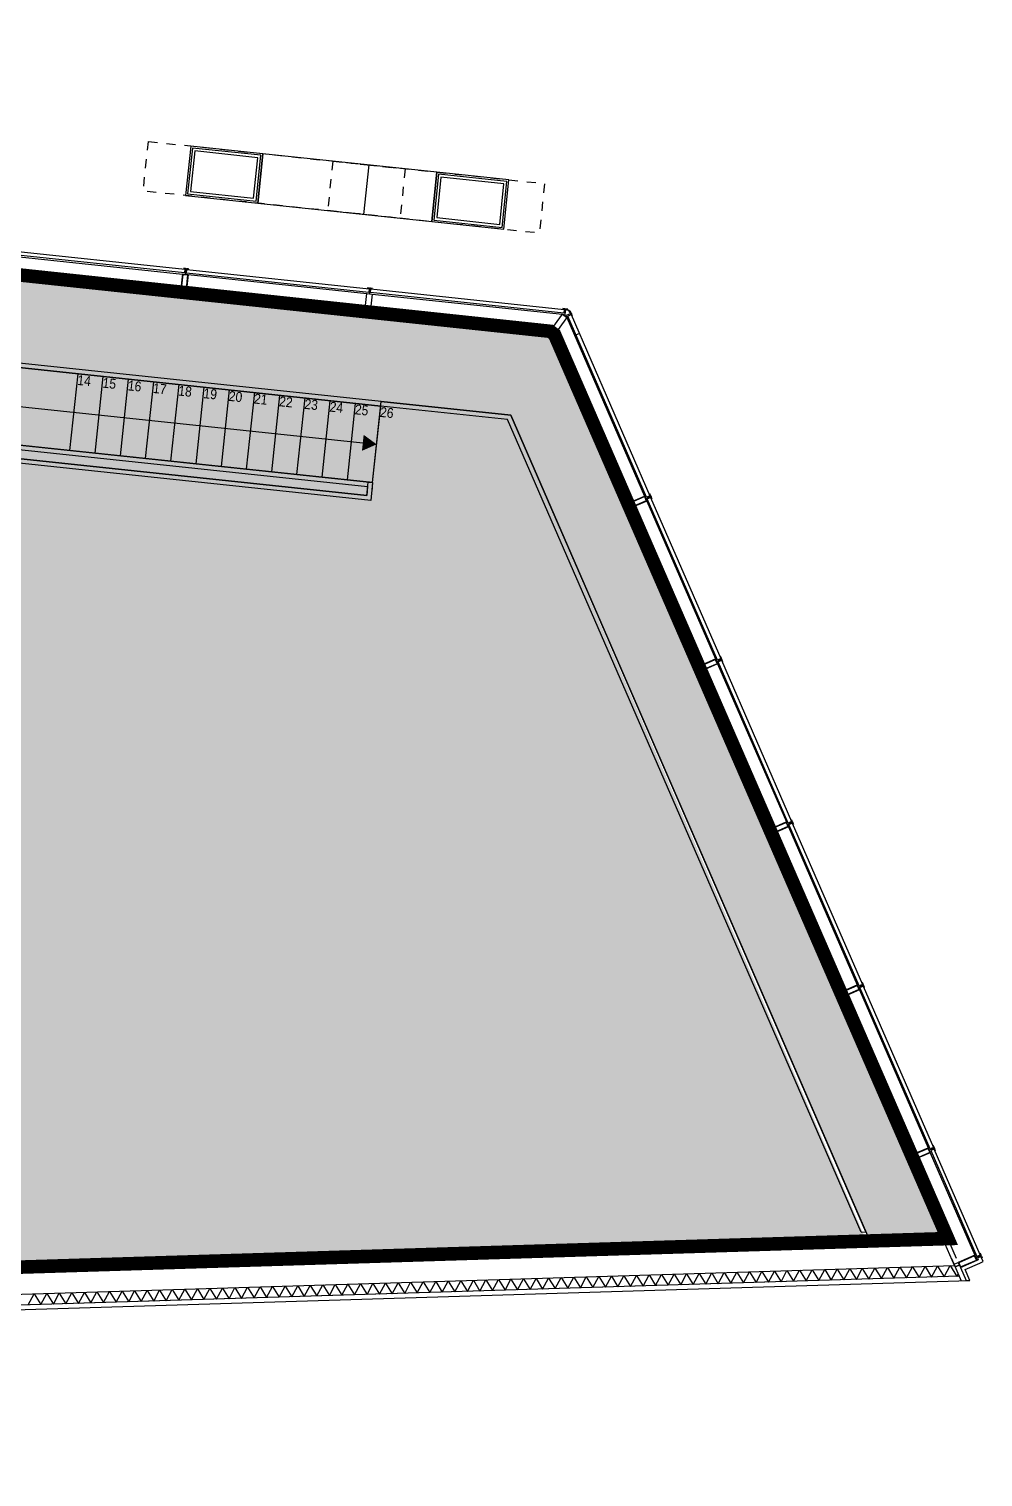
# Model space of a CAD drawing. Header units: metres. Extents: x 603172.4 to 603269.3, y 133210.7 to 133267.1.
# Drawn here: x 603255.56 to 603266.09, y 133248.33 to 133264.32 of the extents above; entities that cross this region are included whole.
import ezdxf

# ---------------------------------------------------------------- set-up
doc = ezdxf.new("R2010")
doc.units = ezdxf.units.M
for name, pattern in [('AXES', [2, 1.25, -0.25, 0.25, -0.25]), ('DGN Style 1', [0.0601, 0.0001, -0.06]), ('DGN Style 2', [0.1, 0.06, -0.04]), ('DGN Style 4', [0.1601, 0.08, -0.04, 0.0001, -0.04])]:
    doc.linetypes.add(name, pattern=pattern)
doc.layers.add('GEX_BAT_Archi', color=251, linetype='Continuous')
for name, color, linetype, true_color in [('GEX_EDS_sdp_1-bureau', 1, 'AXES', 0xff0000), ('GEX_EDS_sdp_2-tremie', 7, 'Continuous', 0xffff7f), ('GEX_EDS_su_loc_social', 7, 'Continuous', 0xf89ba1)]:
    doc.layers.add(name, color=color, linetype=linetype, true_color=true_color)
doc.styles.add('Style-isocp', font='isocp.shx')

# ---------------------------------------------------------------- blocks, each defined once
blk = doc.blocks.new('CBP_SHG_FAC_mur rideau_E')
at = {"layer": 'GEX_BAT_Archi', "linetype": 'Continuous'}
for p, q in [((-0.005, 0.262), (0.006, 0.262)), ((1.952, 0.255), (1.952, 0.215))]:
    blk.add_line(p, q, dxfattribs=at)
at = {"layer": 'GEX_BAT_Archi', "linetype": 'DGN Style 4'}
blk.add_line((0, 0.258), (0, 0.2), dxfattribs=at)
at = {"layer": 'GEX_BAT_Archi', "ltscale": 120}
for p, q in [((0.03, 0.2), (1.932, 0.2)), ((0.03, 0), (1.932, 0))]:
    blk.add_line(p, q, dxfattribs=at)
at = {"layer": 'GEX_BAT_Archi', "ltscale": 120, "flags": 128}
for points in [[(-0.03, 0), (-0.03, 0.2), (0.03, 0.2), (0.03, 0), (-0.03, 0)], [(-0.025, 0.005), (-0.025, 0.195), (0.025, 0.195), (0.025, 0.005), (-0.025, 0.005)]]:
    blk.add_lwpolyline(points, close=True, dxfattribs=at)
at = {"layer": 'GEX_BAT_Archi', "flags": 128}
blk.add_lwpolyline([(0.006, 0.26), (0.006, 0.258), (-0.005, 0.258), (-0.005, 0.26), (-0.005, 0.262), (-0.008, 0.262), (-0.028, 0.262), (-0.028, 0.26), (-0.008, 0.26), (-0.008, 0.258), (-0.008, 0.256), (0.008, 0.256), (0.008, 0.258), (0.008, 0.26), (0.028, 0.26), (0.028, 0.262), (0.008, 0.262), (0.006, 0.262), (0.006, 0.26)], close=True, dxfattribs=at)
at = {"layer": 'GEX_BAT_Archi', "linetype": 'Continuous', "flags": 128}
blk.add_lwpolyline([(1.952, 0.215), (0.01, 0.215), (0.01, 0.255), (1.952, 0.255), (1.952, 0.215)], close=True, dxfattribs=at)
blk = doc.blocks.new('CBP_SHG_FAC_mur rideau_ang')
at = {"layer": 'GEX_BAT_Archi', "linetype": 'Continuous'}
for p, q in [((0.92, 2.082), (0.931, 2.082)), ((0.854, 2.037), (0.859, 2.046)), ((3.119, 2.074), (3.119, 2.034)), ((-0.216, 0.151), (-0.211, 0.16))]:
    blk.add_line(p, q, dxfattribs=at)
at = {"layer": 'GEX_BAT_Archi', "ltscale": 120}
for p, q in [((-0.144, 0.151), (0.898, 1.989)), ((0.95, 2.019), (3.099, 2.019)), ((0.03, 0.052), (1.016, 1.789)), ((1.068, 1.819), (3.099, 1.819))]:
    blk.add_line(p, q, dxfattribs=at)
at = {"layer": 'GEX_BAT_Archi', "linetype": 'DGN Style 4'}
for p, q in [((0.86, 2.04), (0.911, 2.011)), ((0.926, 2.078), (0.926, 2.019)), ((1.167, 2.078), (1.167, 2.019)), ((-0.21, 0.154), (-0.159, 0.125))]:
    blk.add_line(p, q, dxfattribs=at)
at = {"layer": 'GEX_BAT_Archi'}
blk.add_line((0.898, 1.989), (0.95, 2.019), dxfattribs=at)
at = {"layer": 'GEX_BAT_Archi', "flags": 128}
for points in [[(0.931, 2.079), (0.931, 2.078), (0.92, 2.078), (0.92, 2.079), (0.92, 2.082), (0.918, 2.082), (0.898, 2.082), (0.898, 2.079), (0.918, 2.079), (0.918, 2.078), (0.918, 2.075), (0.934, 2.075), (0.934, 2.078), (0.934, 2.079), (0.954, 2.079), (0.954, 2.082), (0.934, 2.082), (0.931, 2.082), (0.931, 2.079)], [(0.861, 2.045), (0.862, 2.044), (0.857, 2.035), (0.856, 2.036), (0.854, 2.037), (0.852, 2.035), (0.842, 2.017), (0.845, 2.016), (0.855, 2.033), (0.856, 2.033), (0.858, 2.031), (0.866, 2.045), (0.864, 2.047), (0.862, 2.047), (0.872, 2.065), (0.87, 2.066), (0.86, 2.048), (0.859, 2.046), (0.861, 2.045)], [(0.884, 2.074), (0.914, 2.074), (0.914, 2.069), (0.886, 2.069), (0.873, 2.046), (0.869, 2.048), (0.884, 2.074)], [(-0.209, 0.159), (-0.207, 0.158), (-0.213, 0.149), (-0.214, 0.15), (-0.216, 0.151), (-0.217, 0.149), (-0.227, 0.131), (-0.225, 0.13), (-0.215, 0.147), (-0.214, 0.147), (-0.212, 0.145), (-0.204, 0.159), (-0.206, 0.161), (-0.207, 0.161), (-0.198, 0.179), (-0.2, 0.18), (-0.21, 0.163), (-0.211, 0.16), (-0.209, 0.159)]]:
    blk.add_lwpolyline(points, close=True, dxfattribs=at)
at = {"layer": 'GEX_BAT_Archi', "linetype": 'Continuous', "flags": 128}
for points in [[(0.891, 2.007), (-0.167, 0.141), (-0.202, 0.161), (0.856, 2.027), (0.891, 2.007)], [(3.119, 2.034), (0.939, 2.034), (0.939, 2.074), (3.119, 2.074), (3.119, 2.034)]]:
    blk.add_lwpolyline(points, close=True, dxfattribs=at)
at = {"layer": 'GEX_BAT_Archi', "ltscale": 120, "flags": 128}
for points in [[(1.016, 1.789), (0.898, 1.989), (0.916, 2.019), (0.95, 2.019), (1.068, 1.819), (1.016, 1.789)], [(0, 0), (-0.174, 0.099), (-0.144, 0.151), (0.03, 0.052), (0, 0)]]:
    blk.add_lwpolyline(points, close=True, dxfattribs=at)
blk = doc.blocks.new('CBP_SHG_FAC_mur rideau_N')
at = {"layer": 'GEX_BAT_Archi', "linetype": 'Continuous'}
for p, q in [((-0.005, 0.262), (0.005, 0.262)), ((2.034, 0.255), (2.034, 0.215))]:
    blk.add_line(p, q, dxfattribs=at)
at = {"layer": 'GEX_BAT_Archi', "linetype": 'DGN Style 4'}
blk.add_line((0, 0.258), (0, 0.2), dxfattribs=at)
at = {"layer": 'GEX_BAT_Archi', "ltscale": 120}
for p, q in [((0.03, 0.2), (2.014, 0.2)), ((0.03, 0), (2.014, 0))]:
    blk.add_line(p, q, dxfattribs=at)
at = {"layer": 'GEX_BAT_Archi', "ltscale": 120, "flags": 128}
for points in [[(-0.03, 0), (-0.03, 0.2), (0.03, 0.2), (0.03, 0), (-0.03, 0)], [(-0.025, 0.005), (-0.025, 0.195), (0.025, 0.195), (0.025, 0.005), (-0.025, 0.005)]]:
    blk.add_lwpolyline(points, close=True, dxfattribs=at)
at = {"layer": 'GEX_BAT_Archi', "flags": 128}
blk.add_lwpolyline([(0.005, 0.26), (0.005, 0.258), (-0.005, 0.258), (-0.005, 0.26), (-0.005, 0.262), (-0.008, 0.262), (-0.028, 0.262), (-0.028, 0.26), (-0.008, 0.26), (-0.008, 0.258), (-0.008, 0.256), (0.008, 0.256), (0.008, 0.258), (0.008, 0.26), (0.028, 0.26), (0.028, 0.262), (0.008, 0.262), (0.005, 0.262), (0.005, 0.26)], close=True, dxfattribs=at)
at = {"layer": 'GEX_BAT_Archi', "linetype": 'Continuous', "flags": 128}
blk.add_lwpolyline([(2.034, 0.215), (0.01, 0.215), (0.01, 0.255), (2.034, 0.255), (2.034, 0.215)], close=True, dxfattribs=at)

msp = doc.modelspace()

# ---------------------------------------------------------------- hatches: boundary and pattern name
at = {"layer": 'GEX_EDS_sdp_2-tremie'}
h = msp.add_hatch(color=256, dxfattribs=at)
edge = h.paths.add_edge_path()
edge.add_line((603265.703, 133250.959), (603261.362, 133260.941))
edge.add_line((603261.362, 133260.941), (603261.314, 133260.977))
edge.add_line((603261.314, 133260.977), (603231.017, 133264.195))
edge.add_line((603231.017, 133264.195), (603226.982, 133250.126))
edge.add_line((603226.982, 133250.126), (603233.573, 133250.33))
edge.add_line((603233.573, 133250.33), (603233.592, 133250.075))
edge.add_arc((603235.327, 133250.138), 1.737, 182.0932, 361.4429)
edge.add_line((603237.063, 133250.182), (603237.066, 133250.439))
edge.add_line((603237.066, 133250.439), (603245.84, 133250.707))
edge.add_line((603245.84, 133250.707), (603245.851, 133250.348))
edge.add_line((603245.851, 133250.348), (603248.43, 133250.427))
edge.add_line((603248.43, 133250.427), (603248.4, 133251.377))
edge.add_line((603248.4, 133251.377), (603249.19, 133251.401))
edge.add_line((603249.19, 133251.401), (603249.184, 133251.591))
edge.add_line((603249.184, 133251.591), (603249.234, 133251.592))
edge.add_line((603249.234, 133251.592), (603249.2, 133252.692))
edge.add_line((603249.2, 133252.692), (603250.679, 133252.737))
edge.add_line((603250.679, 133252.737), (603250.614, 133254.866))
edge.add_line((603250.614, 133254.866), (603248.115, 133254.789))
edge.add_line((603248.115, 133254.789), (603248.187, 133252.461))
edge.add_line((603248.187, 133252.461), (603245.588, 133252.381))
edge.add_line((603245.588, 133252.381), (603245.575, 133252.8))
edge.add_line((603245.575, 133252.8), (603245.375, 133252.794))
edge.add_line((603245.375, 133252.794), (603245.14, 133260.439))
edge.add_line((603245.14, 133260.439), (603245.04, 133260.436))
edge.add_line((603245.04, 133260.436), (603245.033, 133260.636))
edge.add_line((603245.033, 133260.636), (603245.333, 133260.645))
edge.add_line((603245.333, 133260.645), (603259.289, 133259.163))
edge.add_line((603259.289, 133259.163), (603259.305, 133259.312))
edge.add_line((603259.305, 133259.312), (603259.354, 133259.307))
edge.add_line((603259.354, 133259.307), (603259.449, 133260.202))
edge.add_line((603259.449, 133260.202), (603260.878, 133260.05))
edge.add_line((603260.878, 133260.05), (603264.842, 133250.933))
edge.add_line((603264.842, 133250.933), (603265.703, 133250.959))
at = {"layer": 'GEX_EDS_su_loc_social'}
h = msp.add_hatch(color=256, dxfattribs=at)
h.dxf.hatch_style = 1
h.paths.add_polyline_path([(603257.887, 133259.372), (603257.937, 133259.367), (603257.935, 133259.347), (603245.981, 133260.617), (603245.963, 133260.448), (603245.217, 133260.527), (603245.367, 133255.669), (603250.784, 133255.836), (603250.949, 133250.489), (603264.742, 133250.914), (603264.741, 133250.954), (603264.795, 133250.956), (603260.778, 133260.272), (603258.014, 133260.566)])

# ---------------------------------------------------------------- linework, layer by layer
at = {"layer": 'GEX_BAT_Archi', "linetype": 'Continuous'}
for p, q in [((603259.218, 133262.824), (603259.411, 133262.804)), ((603259.258, 133262.267), (603259.316, 133262.814)), ((603259.353, 133262.257), (603259.16, 133262.277)), ((603265.552, 133251.947), (603265.515, 133251.931)), ((603265.553, 133251.964), (603265.557, 133251.954)), ((603266.073, 133250.767), (603266.069, 133250.777))]:
    msp.add_line(p, q, dxfattribs=at)
at = {"layer": 'GEX_BAT_Archi'}
for p, q in [((603251.867, 133260.957), (603259.444, 133260.152)), ((603251.822, 133260.534), (603259.246, 133259.746)), ((603256.013, 133259.661), (603256.103, 133260.507)), ((603256.292, 133259.632), (603256.381, 133260.477)), ((603256.57, 133259.602), (603256.66, 133260.448)), ((603256.848, 133259.573), (603256.938, 133260.418)), ((603257.127, 133259.543), (603257.217, 133260.388)), ((603257.405, 133259.514), (603257.495, 133260.359)), ((603257.684, 133259.484), (603257.774, 133260.329)), ((603257.962, 133259.454), (603258.052, 133260.3)), ((603258.241, 133259.425), (603258.33, 133260.27)), ((603258.519, 133259.395), (603258.609, 133260.241)), ((603258.798, 133259.366), (603258.887, 133260.211)), ((603259.354, 133259.307), (603251.777, 133260.111)), ((603259.076, 133259.336), (603259.166, 133260.181)), ((603259.354, 133259.307), (603259.444, 133260.152)), ((603265.784, 133250.647), (603265.83, 133250.667)), ((603265.83, 133250.543), (603265.851, 133250.494))]:
    msp.add_line(p, q, dxfattribs=at)
at = {"layer": 'GEX_BAT_Archi', "ltscale": 120}
for p, q in [((603259.444, 133260.152), (603251.867, 133260.957)), ((603260.878, 133260.05), (603259.449, 133260.202)), ((603260.878, 133260.05), (603264.842, 133250.933)), ((603259.299, 133259.262), (603259.289, 133259.163)), ((603265.51, 133251.906), (603266.002, 133250.775)), ((603265.326, 133251.827), (603265.797, 133250.743)), ((603264.746, 133251.03), (603264.8, 133251.032))]:
    msp.add_line(p, q, dxfattribs=at)
at = {"layer": 'GEX_BAT_Archi', "linetype": 'DGN Style 2'}
msp.add_line((603259.354, 133259.307), (603259.339, 133259.157), dxfattribs=at)
at = {"layer": 'GEX_BAT_Archi', "linetype": 'DGN Style 4'}
for p, q in [((603265.551, 133251.957), (603265.498, 133251.934)), ((603266.067, 133250.77), (603266.014, 133250.747))]:
    msp.add_line(p, q, dxfattribs=at)
at = {"layer": 'GEX_BAT_Archi', "linetype": 'Continuous', "ltscale": 5}
for p, q in [((603265.745, 133250.739), (603265.851, 133250.494)), ((603265.83, 133250.543), (603245.664, 133249.922))]:
    msp.add_line(p, q, dxfattribs=at)
at = {"layer": 'GEX_BAT_Archi', "linetype": 'DGN Style 1', "flags": 128}
msp.add_lwpolyline([(603256.879, 133263.073), (603261.252, 133262.608), (603261.194, 133262.061), (603256.821, 133262.526), (603256.879, 133263.073)], close=True, dxfattribs=at)
at = {"layer": 'GEX_BAT_Archi', "linetype": 'Continuous', "flags": 128}
for points in [[(603257.289, 133262.476), (603258.085, 133262.392), (603258.143, 133262.938), (603257.347, 133263.023), (603257.289, 133262.476)], [(603257.311, 133262.494), (603258.067, 133262.414), (603258.121, 133262.921), (603257.365, 133263.001), (603257.311, 133262.494)], [(603257.344, 133262.52), (603258.04, 133262.447), (603258.088, 133262.894), (603257.392, 133262.968), (603257.344, 133262.52)], [(603258.085, 133262.392), (603260.006, 133262.188), (603260.064, 133262.734), (603258.143, 133262.938), (603258.085, 133262.392)], [(603260.006, 133262.188), (603260.801, 133262.103), (603260.859, 133262.65), (603260.064, 133262.734), (603260.006, 133262.188)], [(603260.028, 133262.205), (603260.783, 133262.125), (603260.837, 133262.632), (603260.081, 133262.712), (603260.028, 133262.205)], [(603260.061, 133262.232), (603260.757, 133262.158), (603260.804, 133262.606), (603260.108, 133262.679), (603260.061, 133262.232)], [(603265.515, 133251.931), (603266.023, 133250.762), (603266.06, 133250.778), (603265.552, 133251.947), (603265.515, 133251.931)]]:
    msp.add_lwpolyline(points, close=True, dxfattribs=at)
at = {"layer": 'GEX_BAT_Archi', "flags": 128}
for points in [[(603257.392, 133262.968), (603257.344, 133262.52), (603258.04, 133262.447), (603258.088, 133262.894), (603257.392, 133262.968)], [(603260.108, 133262.679), (603260.061, 133262.232), (603260.757, 133262.158), (603260.804, 133262.606), (603260.108, 133262.679)], [(603265.649, 133250.958), (603250.948, 133250.505), (603250.919, 133251.444), (603250.72, 133251.438), (603250.748, 133250.498), (603245.851, 133250.348), (603245.765, 133253.136), (603245.565, 133253.13), (603245.493, 133255.479), (603246.317, 133255.504), (603246.317, 133255.504), (603246.311, 133255.704), (603245.486, 133255.679), (603245.333, 133260.645), (603245.133, 133260.639), (603245.033, 133260.636), (603245.04, 133260.436), (603245.14, 133260.439), (603245.375, 133252.794), (603245.475, 133252.797), (603245.575, 133252.8), (603245.66, 133250.042), (603265.778, 133250.662), (603265.649, 133250.958)], [(603265.555, 133251.953), (603265.553, 133251.952), (603265.549, 133251.962), (603265.55, 133251.963), (603265.553, 133251.964), (603265.552, 133251.966), (603265.544, 133251.984), (603265.542, 133251.983), (603265.549, 133251.965), (603265.548, 133251.964), (603265.546, 133251.963), (603265.552, 133251.949), (603265.554, 133251.95), (603265.556, 133251.95), (603265.564, 133251.932), (603265.566, 133251.933), (603265.558, 133251.951), (603265.557, 133251.954), (603265.555, 133251.953)], [(603265.895, 133250.619), (603266.055, 133250.689), (603266.092, 133250.705), (603266.068, 133250.76), (603266.031, 133250.744), (603266.039, 133250.726), (603265.879, 133250.656), (603265.842, 133250.64), (603265.905, 133250.495), (603265.948, 133250.497), (603265.895, 133250.619)], [(603266.067, 133250.776), (603266.065, 133250.775), (603266.07, 133250.765), (603266.071, 133250.766), (603266.073, 133250.767), (603266.074, 133250.765), (603266.082, 133250.746), (603266.08, 133250.745), (603266.072, 133250.764), (603266.071, 133250.763), (603266.068, 133250.762), (603266.062, 133250.777), (603266.064, 133250.778), (603266.066, 133250.778), (603266.058, 133250.797), (603266.06, 133250.798), (603266.068, 133250.779), (603266.069, 133250.777), (603266.067, 133250.776)], [(603245.66, 133250.042), (603265.778, 133250.662), (603265.83, 133250.543), (603245.664, 133249.922), (603245.66, 133250.042)]]:
    msp.add_lwpolyline(points, close=True, dxfattribs=at)
at = {"layer": 'GEX_BAT_Archi', "linetype": 'DGN Style 2', "flags": 128}
msp.add_lwpolyline([(603258.919, 133262.856), (603259.714, 133262.772), (603259.656, 133262.225), (603258.86, 133262.309), (603258.919, 133262.856)], close=True, dxfattribs=at)
at = {"layer": 'GEX_BAT_Archi', "flags": 128}
for points in [[(603259.449, 133260.202), (603251.872, 133261.006), (603251.867, 133260.957)], [(603262.201, 133250.431), (603262.266, 133250.553), (603262.339, 133250.435), (603262.405, 133250.558), (603262.478, 133250.44), (603262.543, 133250.562), (603262.616, 133250.444), (603262.682, 133250.566), (603262.755, 133250.448), (603262.82, 133250.57), (603262.893, 133250.453), (603262.959, 133250.575), (603263.032, 133250.457), (603263.097, 133250.579), (603263.17, 133250.461), (603263.236, 133250.583), (603263.309, 133250.465), (603263.374, 133250.587), (603263.447, 133250.47), (603263.513, 133250.592), (603263.586, 133250.474), (603263.651, 133250.596), (603263.724, 133250.478), (603263.79, 133250.6), (603263.863, 133250.482), (603263.928, 133250.605), (603264.001, 133250.487), (603264.067, 133250.609), (603264.14, 133250.491), (603264.205, 133250.613), (603264.278, 133250.495), (603264.344, 133250.617), (603264.417, 133250.5), (603264.482, 133250.622), (603264.555, 133250.504), (603264.621, 133250.626), (603264.694, 133250.508), (603264.759, 133250.63), (603264.832, 133250.512), (603264.898, 133250.634), (603264.971, 133250.517), (603265.036, 133250.639), (603265.109, 133250.521), (603265.175, 133250.643), (603265.248, 133250.525), (603265.313, 133250.647), (603265.386, 133250.529), (603265.452, 133250.651), (603265.525, 133250.534), (603265.59, 133250.656), (603265.663, 133250.538), (603265.729, 133250.66), (603265.802, 133250.542), (603265.817, 133250.571)], [(603255.553, 133250.226), (603255.618, 133250.348), (603255.691, 133250.231), (603255.757, 133250.353), (603255.83, 133250.235), (603255.895, 133250.357), (603255.968, 133250.239), (603256.034, 133250.361), (603256.107, 133250.243), (603256.172, 133250.365), (603256.245, 133250.248), (603256.311, 133250.37), (603256.384, 133250.252), (603256.449, 133250.374), (603256.522, 133250.256), (603256.588, 133250.378), (603256.661, 133250.26), (603256.726, 133250.383), (603256.799, 133250.265), (603256.865, 133250.387), (603256.938, 133250.269), (603257.003, 133250.391), (603257.076, 133250.273), (603257.142, 133250.395), (603257.215, 133250.278), (603257.28, 133250.4), (603257.353, 133250.282), (603257.419, 133250.404), (603257.492, 133250.286), (603257.557, 133250.408), (603257.63, 133250.29), (603257.696, 133250.412), (603257.769, 133250.295), (603257.834, 133250.417), (603257.907, 133250.299), (603257.973, 133250.421), (603258.046, 133250.303), (603258.111, 133250.425), (603258.184, 133250.307), (603258.25, 133250.43), (603258.323, 133250.312), (603258.388, 133250.434), (603258.461, 133250.316), (603258.527, 133250.438), (603258.6, 133250.32), (603258.665, 133250.442), (603258.738, 133250.325), (603258.804, 133250.447), (603258.877, 133250.329), (603258.942, 133250.451), (603259.015, 133250.333), (603259.081, 133250.455), (603259.154, 133250.337), (603259.219, 133250.459), (603259.292, 133250.342), (603259.358, 133250.464), (603259.431, 133250.346), (603259.496, 133250.468), (603259.569, 133250.35), (603259.635, 133250.472), (603259.708, 133250.354), (603259.773, 133250.476), (603259.846, 133250.359), (603259.912, 133250.481), (603259.985, 133250.363), (603260.05, 133250.485), (603260.123, 133250.367), (603260.189, 133250.489), (603260.262, 133250.371), (603260.327, 133250.494), (603260.4, 133250.376), (603260.466, 133250.498), (603260.539, 133250.38), (603260.604, 133250.502), (603260.677, 133250.384), (603260.743, 133250.506), (603260.816, 133250.389), (603260.881, 133250.511), (603260.954, 133250.393), (603261.02, 133250.515), (603261.093, 133250.397), (603261.158, 133250.519), (603261.231, 133250.401), (603261.297, 133250.523), (603261.37, 133250.406), (603261.435, 133250.528), (603261.508, 133250.41), (603261.574, 133250.532), (603261.647, 133250.414), (603261.712, 133250.536), (603261.785, 133250.418), (603261.851, 133250.54), (603261.924, 133250.423), (603261.989, 133250.545), (603262.062, 133250.427), (603262.128, 133250.549), (603262.201, 133250.431)]]:
    msp.add_lwpolyline(points, dxfattribs=at)
at = {"layer": 'GEX_BAT_Archi', "ltscale": 10, "flags": 128}
for points in [[(603250.72, 133251.438), (603250.748, 133250.498), (603245.851, 133250.348), (603245.834, 133250.907), (603245.765, 133253.136), (603245.565, 133253.13), (603245.493, 133255.479), (603246.317, 133255.504), (603246.311, 133255.704), (603245.486, 133255.679), (603245.339, 133260.445), (603245.333, 133260.645), (603245.133, 133260.639), (603245.033, 133260.636), (603245.04, 133260.436), (603245.14, 133260.439), (603245.375, 133252.794), (603245.575, 133252.8), (603245.64, 133250.701), (603245.66, 133250.042), (603265.778, 133250.662), (603265.649, 133250.958), (603250.948, 133250.505), (603250.919, 133251.444)], [(603245.565, 133249.869), (603265.948, 133250.497)]]:
    msp.add_lwpolyline(points, dxfattribs=at)
at = {"layer": 'GEX_BAT_Archi', "ltscale": 120, "flags": 128}
for points in [[(603259.289, 133259.163), (603245.333, 133260.645)], [(603251.772, 133260.062), (603259.299, 133259.262), (603259.289, 133259.163), (603245.333, 133260.645)], [(603253.061, 133259.975), (603259.354, 133259.307), (603259.333, 133259.108), (603245.335, 133260.594)], [(603264.8, 133251.032), (603260.878, 133260.05), (603259.449, 133260.202)], [(603264.746, 133251.03), (603260.844, 133260.003), (603259.444, 133260.152)]]:
    msp.add_lwpolyline(points, dxfattribs=at)
for points in [[(603265.302, 133251.882), (603265.486, 133251.961), (603265.51, 133251.906), (603265.326, 133251.827), (603265.302, 133251.882)], [(603265.309, 133251.879), (603265.483, 133251.955), (603265.503, 133251.909), (603265.329, 133251.833), (603265.309, 133251.879)], [(603265.842, 133250.64), (603266.026, 133250.72), (603266.002, 133250.775), (603265.818, 133250.695), (603265.842, 133250.64)], [(603265.845, 133250.646), (603266.019, 133250.722), (603265.999, 133250.768), (603265.825, 133250.692), (603265.845, 133250.646)], [(603265.818, 133250.695), (603265.83, 133250.667), (603265.784, 133250.647), (603265.772, 133250.675), (603265.818, 133250.695)]]:
    msp.add_lwpolyline(points, close=True, dxfattribs=at)
at = {"layer": 'GEX_BAT_Archi', "extrusion": (0, 0, -1)}
msp.add_solid([(-603259.236, 133259.657), (-603259.255, 133259.834), (-603259.399, 133259.729)], dxfattribs=at)
at = {"layer": 'GEX_EDS_sdp_1-bureau', "const_width": 0.15}
msp.add_lwpolyline([(603230.593, 133264.24), (603261.314, 133260.977), (603261.362, 133260.941), (603265.703, 133250.959), (603245.851, 133250.348), (603245.84, 133250.707), (603237.066, 133250.439), (603237.063, 133250.182, -0.994341), (603233.592, 133250.075), (603233.573, 133250.33), (603226.54, 133250.113)], format="xyb", dxfattribs=at)
at = {"layer": 'GEX_EDS_sdp_2-tremie'}
msp.add_lwpolyline([(603245.333, 133260.645), (603259.289, 133259.163), (603259.305, 133259.312), (603259.354, 133259.307), (603259.449, 133260.202), (603260.878, 133260.05), (603264.842, 133250.933), (603265.703, 133250.959), (603261.362, 133260.941), (603261.314, 133260.977), (603231.017, 133264.195)], dxfattribs=at)

# ---------------------------------------------------------------- block references
at = {"layer": 'GEX_BAT_Archi', "ltscale": 120}
for name, p, rotation in [('CBP_SHG_FAC_mur rideau_ang', (603259.268, 133261.195), 293.5023700808858), ('CBP_SHG_FAC_mur rideau_N', (603255.233, 133261.623), 353.9373743335948), ('CBP_SHG_FAC_mur rideau_N', (603257.266, 133261.408), 353.9373743335948), ('CBP_SHG_FAC_mur rideau_E', (603262.185, 133259.051), 293.5023700808858), ('CBP_SHG_FAC_mur rideau_E', (603262.967, 133257.252), 293.5023700808858), ('CBP_SHG_FAC_mur rideau_E', (603263.749, 133255.453), 293.5023700808858), ('CBP_SHG_FAC_mur rideau_E', (603264.532, 133253.653), 293.5023700808858)]:
    msp.add_blockref(name, p, dxfattribs=dict(at, rotation=rotation))

# ---------------------------------------------------------------- texts
at = {"layer": 'GEX_BAT_Archi', "char_height": 0.11, "attachment_point": 1, "rotation": 353.9374, "line_spacing_factor": 0.72, "style": 'Style-isocp'}
for s, insert in [('\\fAkkurat|b0|i0|c00|p7;\\H1x;\\W0.909091;14', (603256.102, 133260.495)), ('\\fAkkurat|b0|i0|c00|p7;\\H1x;\\W0.909091;15', (603256.38, 133260.465)), ('\\fAkkurat|b0|i0|c00|p7;\\H1x;\\W0.909091;16', (603256.659, 133260.435)), ('\\fAkkurat|b0|i0|c00|p7;\\H1x;\\W0.909091;17', (603256.937, 133260.406)), ('\\fAkkurat|b0|i0|c00|p7;\\H1x;\\W0.909091;18', (603257.216, 133260.378)), ('\\fAkkurat|b0|i0|c00|p7;\\H1x;\\W0.909091;19', (603257.494, 133260.349)), ('\\fAkkurat|b0|i0|c00|p7;\\H1x;\\W0.909091;20', (603257.773, 133260.319)), ('\\fAkkurat|b0|i0|c00|p7;\\H1x;\\W0.909091;21', (603258.051, 133260.29)), ('\\fAkkurat|b0|i0|c00|p7;\\H1x;\\W0.909091;22', (603258.329, 133260.26)), ('\\fAkkurat|b0|i0|c00|p7;\\H1x;\\W0.909091;23', (603258.608, 133260.231)), ('\\fAkkurat|b0|i0|c00|p7;\\H1x;\\W0.909091;24', (603258.886, 133260.201)), ('\\fAkkurat|b0|i0|c00|p7;\\H1x;\\W0.909091;25', (603259.165, 133260.171)), ('\\fAkkurat|b0|i0|c00|p7;\\H1x;\\W0.909091;26', (603259.443, 133260.142))]:
    msp.add_mtext(s, dxfattribs=dict(at, insert=insert))

doc.saveas('drawing.dxf')
